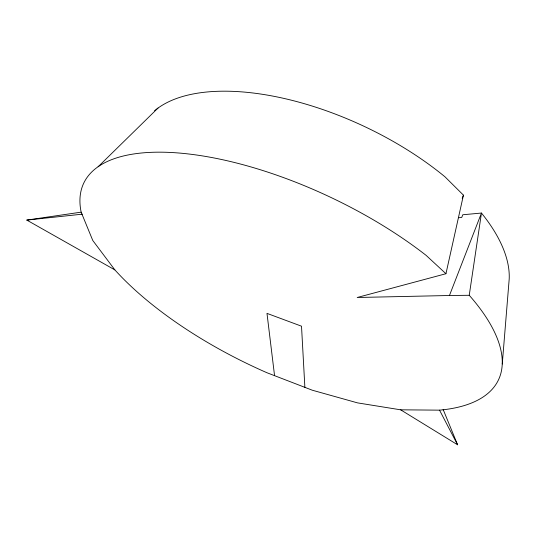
<?xml version="1.0" encoding="UTF-8"?>
<svg xmlns="http://www.w3.org/2000/svg" width="536" height="536" viewBox="0 0 536 536"><rect width="100%" height="100%" fill="white"/><g stroke="black" fill="none" stroke-linecap="round" stroke-linejoin="round"><path stroke-width="0.8" d="M502.266 364.011L509.2 278.975A200.39 94.966 25.1 0 0 481.462 213.047L462.796 214.762L461.737 217.428L458.401 217.73M445.945 273.722L426.08 255.337A229.509 93.023 25.4 0 0 191.272 154.308A229.509 93.023 25.4 0 0 81.15 212.155L26.8 220.095L114.885 269.916A229.509 93.023 25.4 0 0 266.935 372.728L312.341 390.228L357.532 402.878L400.66 409.819L457.597 444.793L439.54 410.154A229.509 93.023 25.4 0 0 469.241 295.282L481.462 213.047L449.456 295.504L357.211 297.493L445.945 273.722L463.446 195.151L444.947 176.78A200.39 94.966 25.1 0 0 154.569 110.771M462.2 198.246L463.446 195.151M98.128 166.756L158.026 108.051M26.8 220.095L82.356 214.159M449.456 295.504L469.241 295.282M400.66 409.819L439.54 410.154M114.885 269.916L92.788 240.503L81.15 212.155M443.138 409.444L457.597 444.793M274.553 375.622L266.988 313.379L301.513 326.19L304.877 387.354"/></g></svg>
